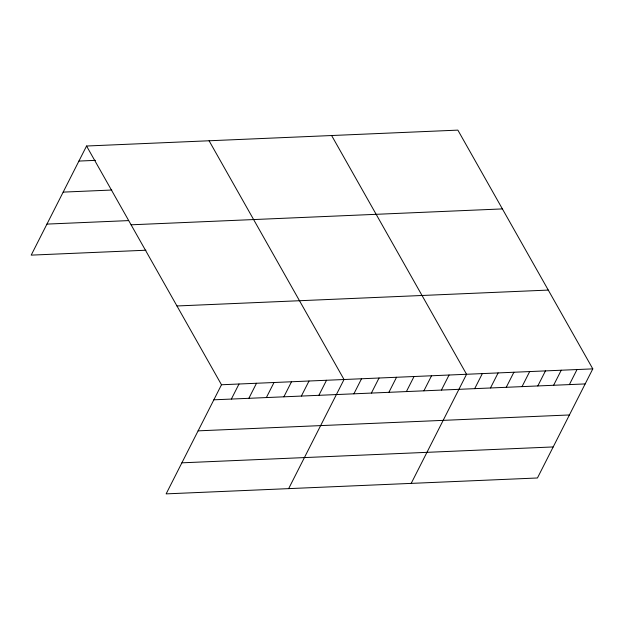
<?xml version="1.0" encoding="UTF-8"?>
<svg xmlns="http://www.w3.org/2000/svg" width="624" height="624" viewBox="0 0 624 624"><rect width="100%" height="100%" fill="white"/><g stroke="black" fill="none" stroke-linecap="round" stroke-linejoin="round"><path stroke-width="0.94" d="M86.557 146.016L221.489 384.758L166.132 493.873L537.443 477.984L592.8 368.87L457.868 130.127L86.557 146.016L31.2 255.13L145.954 250.224M231.364 399.064L239 384.01M248.867 398.315L256.503 383.261M266.37 397.566L274.006 382.512M283.873 396.809L291.509 381.763M301.376 396.061L309.013 381.014M318.88 395.312L326.516 380.266M288.662 488.631L344.027 379.509L209.087 140.774M353.894 393.814L361.53 378.76M371.397 393.065L379.033 378.011M388.9 392.317L396.536 377.263M406.403 391.568L414.04 376.514M423.907 390.819L431.543 375.765M441.418 390.07L449.054 375.016M411.2 483.389L466.557 374.267L331.625 135.533M474.7 388.651L482.336 373.597M490.48 387.972L498.116 372.918M506.259 387.293L513.895 372.247M522.038 386.623L529.675 371.569M537.818 385.944L545.462 370.89M553.605 385.273L561.241 370.219M569.384 384.595L577.021 369.541M78.92 161.07L95.456 160.36M63.172 192.114L111.797 190.031M46.948 224.094L128.638 220.6M131.087 224.804L502.39 208.915M176.966 305.971L548.27 290.082M221.489 384.758L592.8 368.87M213.853 399.812L585.164 383.924M198.104 430.849L569.416 414.96M181.88 462.829L553.192 446.94"/></g></svg>
